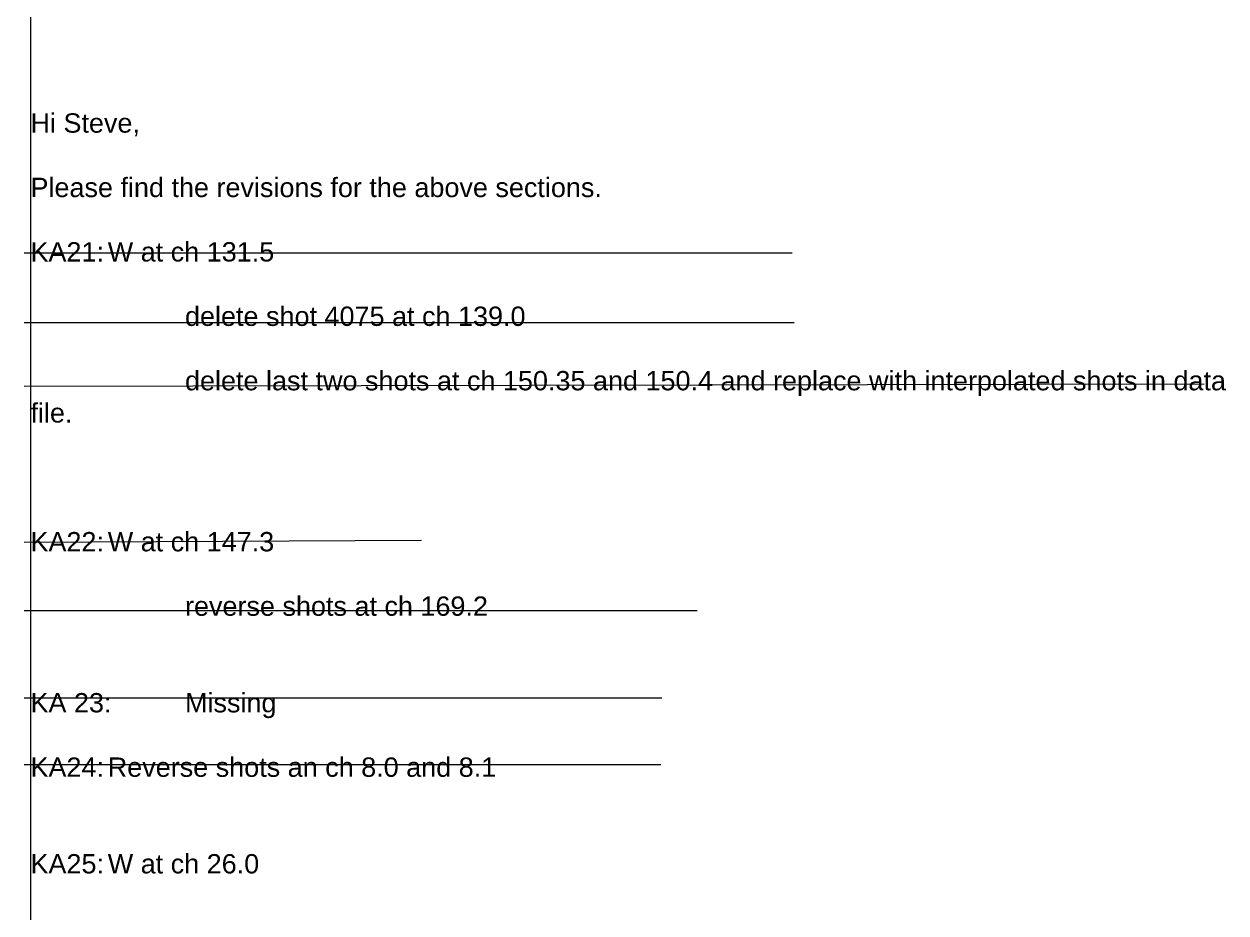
# Model space of a CAD drawing. Header units: millimetres. Extents: x -4102225 to 11595281, y -18031110 to 2286893.
# Drawn here: x 2962819 to 9185323, y -9126096 to -4525116 of the extents above; entities that cross this region are included whole.
import ezdxf

# ---------------------------------------------------------------- set-up
doc = ezdxf.new("R2010")
doc.units = ezdxf.units.MM
doc.layers.get('0').update_dxf_attribs({"lineweight": 0})
doc.styles.get("Standard").update_dxf_attribs({"font": 'arial.ttf'})

msp = doc.modelspace()

# ---------------------------------------------------------------- linework, layer by layer
at = {"linetype": 'Continuous', "lineweight": 0}
msp.add_line((2996152, -1280294), (2996152, -18031110), dxfattribs=at)
for p, q in [((2962819, -5709261), (6939647, -5709261)), ((2962819, -6070620), (6949181, -6070620)), ((2962819, -6399281), (9071747, -6386537)), ((2962819, -7207070), (5020144, -7197233)), ((2962819, -7561241), (6447630, -7561241)), ((2962819, -8012932), (6265566, -8012932)), ((2962819, -8357973), (6259288, -8357973))]:
    msp.add_line(p, q)

# ---------------------------------------------------------------- texts
at = {"insert": (2996152, -4987397), "char_height": 100000, "width": 5910583.22, "attachment_point": 1}
msp.add_mtext('Hi Steve,\\P\\PPlease find the revisions for the above sections.\\P\\PKA21:^IW at ch 131.5\\P^I^I\\P^I^Idelete shot 4075 at ch 139.0\\P\\P^I^Idelete last two shots at ch 150.35 and 150.4 and replace with interpolated shots in data file.\\P\\P\\P\\PKA22:^IW at ch 147.3\\P\\P^I^Ireverse shots at ch 169.2\\P\\P\\PKA 23:^IMissing\\P\\PKA24:^IReverse shots an ch 8.0 and 8.1\\P\\P\\PKA25:^IW at ch 26.0', dxfattribs=at)

doc.saveas('drawing.dxf')
